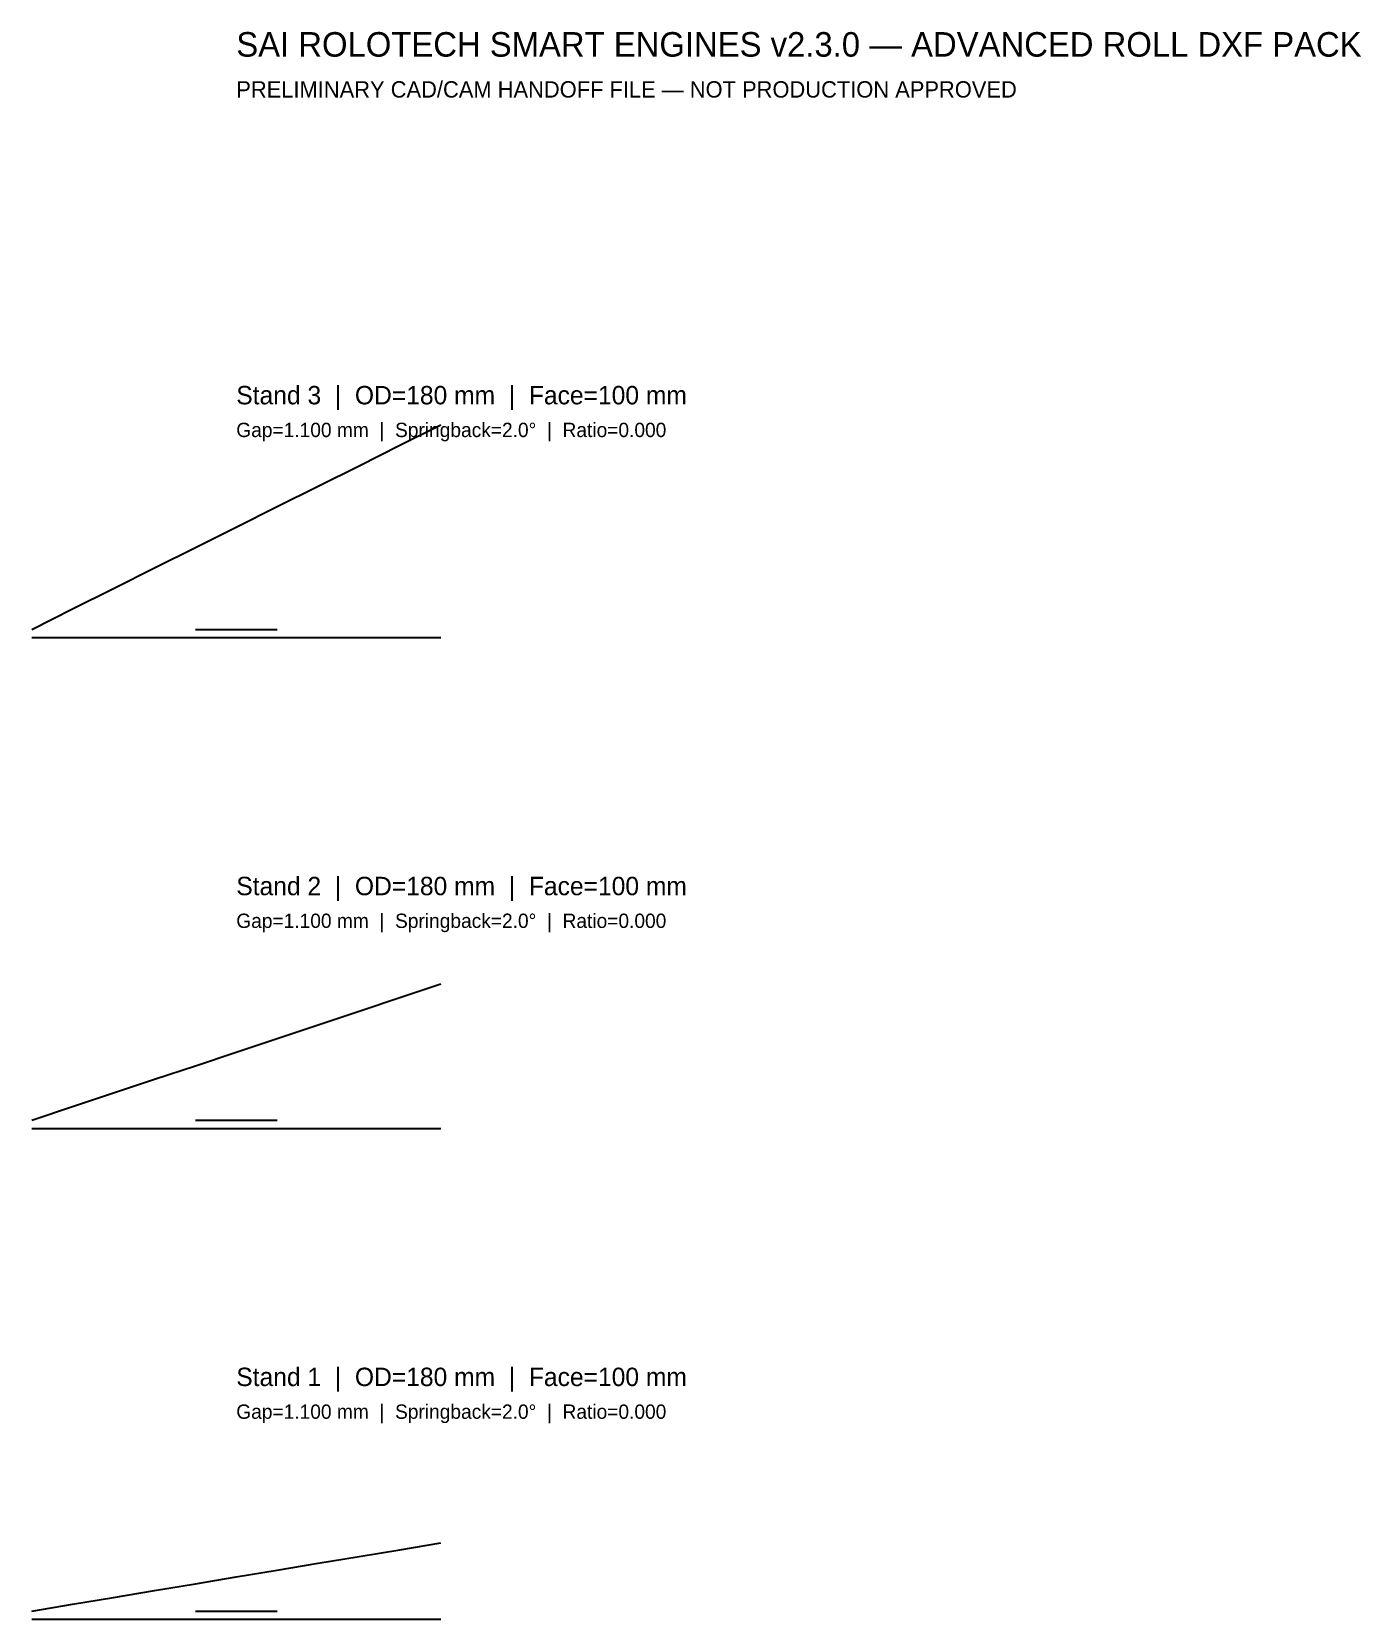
# Model space of a CAD drawing. Header units: metres. Extents: x -50 to 275, y -2 to 386.
import ezdxf

# ---------------------------------------------------------------- set-up
doc = ezdxf.new("R2010")
doc.units = ezdxf.units.M
for name, color, linetype in [('ANNOTATION', 2, 'Continuous'), ('CENTRE', 1, 'Continuous'), ('LOWER', 3, 'Continuous'), ('UPPER', 5, 'Continuous')]:
    doc.layers.add(name, color=color, linetype=linetype)

msp = doc.modelspace()

# ---------------------------------------------------------------- linework, layer by layer
at = {"layer": 'CENTRE'}
for p, q in [((-10, 240), (10, 240)), ((-10, 120), (10, 120)), ((-10, 0), (10, 0))]:
    msp.add_line(p, q, dxfattribs=at)
at = {"layer": 'LOWER'}
for points in [[(-50, 238), (-40, 238), (-30, 238), (-20, 238), (-10, 238), (0, 238), (10, 238), (20, 238), (30, 238), (40, 238), (50, 238)], [(-50, 118), (-40, 118), (-30, 118), (-20, 118), (-10, 118), (0, 118), (10, 118), (20, 118), (30, 118), (40, 118), (50, 118)], [(-50, -2), (-40, -2), (-30, -2), (-20, -2), (-10, -2), (0, -2), (10, -2), (20, -2), (30, -2), (40, -2), (50, -2)]]:
    msp.add_lwpolyline(points, dxfattribs=at)
at = {"layer": 'UPPER'}
for points in [[(-50, 240), (-40, 245), (-30, 250), (-20, 255), (-10, 260), (0, 265), (10, 270), (20, 275), (30, 280), (40, 285), (50, 290)], [(-50, 120), (-40, 123.33), (-30, 126.67), (-20, 130), (-10, 133.33), (0, 136.67), (10, 140), (20, 143.33), (30, 146.67), (40, 150), (50, 153.33)], [(-50, 0), (-40, 1.67), (-30, 3.33), (-20, 5), (-10, 6.67), (0, 8.33), (10, 10), (20, 11.67), (30, 13.33), (40, 15), (50, 16.67)]]:
    msp.add_lwpolyline(points, dxfattribs=at)

# ---------------------------------------------------------------- texts
at = {"layer": 'ANNOTATION'}
for s, height, p in [('SAI ROLOTECH SMART ENGINES v2.3.0 — ADVANCED ROLL DXF PACK', 6, (0, 380)), ('PRELIMINARY CAD/CAM HANDOFF FILE — NOT PRODUCTION APPROVED', 4, (0, 370)), ('Stand 3  |  OD=180 mm  |  Face=100 mm', 4.5, (0, 295)), ('Gap=1.100 mm  |  Springback=2.0°  |  Ratio=0.000', 3.5, (0, 287)), ('Stand 2  |  OD=180 mm  |  Face=100 mm', 4.5, (0, 175)), ('Gap=1.100 mm  |  Springback=2.0°  |  Ratio=0.000', 3.5, (0, 167)), ('Stand 1  |  OD=180 mm  |  Face=100 mm', 4.5, (0, 55)), ('Gap=1.100 mm  |  Springback=2.0°  |  Ratio=0.000', 3.5, (0, 47))]:
    msp.add_text(s, height=height, dxfattribs=at).set_placement(p)

doc.saveas('drawing.dxf')
